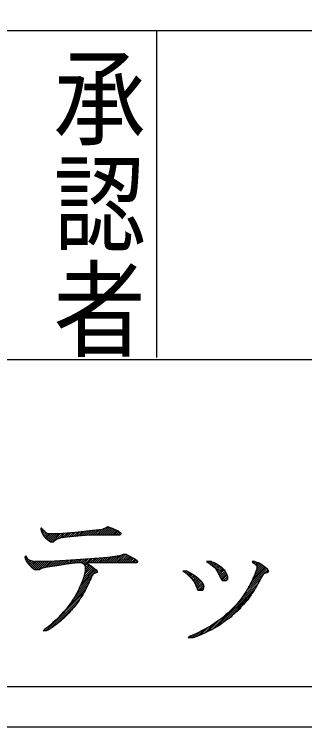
# Model space of a CAD drawing. Units: millimetres at full size, sheet at 1:15; details may follow other scales. Extents: x -2099 to 2101, y -1453 to 1487.
# Drawn here: x 1717.6 to 1858.9, y -1453.5 to -1107 of the extents above; entities that cross this region are included whole.
import ezdxf
from ezdxf.enums import TextEntityAlignment as Align

# ---------------------------------------------------------------- set-up
doc = ezdxf.new("R2010")
doc.units = ezdxf.units.MM
doc.header["$LTSCALE"] = 15
doc.layers.add('0-0', color=7, linetype='Continuous')
doc.styles.add('@ＭＳ ゴシック', font='')
doc.styles.get('@ＭＳ ゴシック').set_extended_font_data('@MS Gothic')

msp = doc.modelspace()

# ---------------------------------------------------------------- linework, layer by layer
at = {"layer": '0-0', "color": 5}
for p, q in [((1059.66, -1114.98), (2077.43, -1114.98)), ((1786.86, -1114.98), (1786.86, -1273.92)), ((1059.66, -1274.98), (2077.43, -1274.98)), ((1059.66, -1433.92), (2077.43, -1433.92))]:
    msp.add_line(p, q, dxfattribs=at)
at = {"layer": '0-0'}
for p, q in [((1730.47, -1356.94), (1730.47, -1357.61)), ((1730.81, -1356.94), (1730.47, -1356.94)), ((1730.47, -1357.61), (1730.64, -1358.29)), ((1730.5, -1357.73), (1731.05, -1357.18)), ((1730.72, -1358.46), (1731.53, -1357.66)), ((1730.81, -1356.94), (1731.48, -1357.61)), ((1731.04, -1359.09), (1732, -1358.13)), ((1731.48, -1357.61), (1732.16, -1358.29)), ((1753.65, -1360.35), (1755.9, -1358.1)), ((1760.17, -1357.61), (1754.26, -1358.29)), ((1754.64, -1360.31), (1756.98, -1357.98)), ((1755.6, -1360.31), (1758.06, -1357.85)), ((1756.55, -1360.31), (1759.13, -1357.73)), ((1757.51, -1360.31), (1760.23, -1357.59)), ((1758.46, -1360.31), (1761.82, -1356.95)), ((1759.42, -1360.31), (1763.4, -1356.33)), ((1761.86, -1356.94), (1760.17, -1357.61)), ((1760.37, -1360.31), (1764.12, -1356.57)), ((1761.33, -1360.31), (1764.83, -1356.8)), ((1762.87, -1356.26), (1761.86, -1356.94)), ((1762.28, -1360.31), (1765.53, -1357.07)), ((1763.21, -1356.26), (1762.87, -1356.26)), ((1763.21, -1356.26), (1765.23, -1356.94)), ((1763.24, -1360.31), (1766.19, -1357.36)), ((1764.19, -1360.31), (1766.84, -1357.66)), ((1765.14, -1360.31), (1767.48, -1357.98)), ((1765.23, -1356.94), (1766.75, -1357.61)), ((1766.75, -1357.61), (1768.1, -1358.29)), ((1730.64, -1358.29), (1731.65, -1360.31)), ((1731.36, -1359.73), (1732.52, -1358.57)), ((1731.65, -1360.31), (1732.16, -1360.99)), ((1731.69, -1360.36), (1733.06, -1358.99)), ((1732.1, -1360.9), (1733.69, -1359.31)), ((1732.16, -1358.29), (1733, -1358.96)), ((1732.16, -1360.99), (1732.83, -1361.66)), ((1732.56, -1361.39), (1734.33, -1359.63)), ((1733, -1358.96), (1734.35, -1359.64)), ((1733.06, -1361.85), (1735.27, -1359.64)), ((1733.59, -1362.27), (1736.23, -1359.64)), ((1734.12, -1362.7), (1737.18, -1359.64)), ((1739.08, -1359.64), (1734.35, -1359.64)), ((1734.66, -1363.11), (1738.14, -1359.64)), ((1735.24, -1363.49), (1739.09, -1359.64)), ((1736, -1363.69), (1740.13, -1359.55)), ((1738.17, -1362.47), (1741.17, -1359.46)), ((1747.18, -1358.96), (1739.08, -1359.64)), ((1739.68, -1361.91), (1742.22, -1359.38)), ((1746.33, -1360.99), (1740.43, -1361.66)), ((1740.94, -1361.6), (1743.26, -1359.29)), ((1742.02, -1361.48), (1744.3, -1359.2)), ((1743.1, -1361.36), (1745.34, -1359.11)), ((1744.18, -1361.23), (1746.38, -1359.03)), ((1745.25, -1361.11), (1747.43, -1358.94)), ((1746.33, -1360.99), (1748.48, -1358.84)), ((1754.09, -1360.31), (1746.33, -1360.99)), ((1754.26, -1358.29), (1747.18, -1358.96)), ((1747.38, -1360.9), (1749.54, -1358.74)), ((1748.42, -1360.81), (1750.59, -1358.64)), ((1749.47, -1360.71), (1751.65, -1358.54)), ((1750.51, -1360.62), (1752.7, -1358.44)), ((1751.56, -1360.53), (1753.76, -1358.34)), ((1752.61, -1360.44), (1754.82, -1358.22)), ((1767.43, -1360.31), (1754.09, -1360.31)), ((1766.1, -1360.31), (1768.11, -1358.3)), ((1767.05, -1360.31), (1768.69, -1358.68)), ((1768.94, -1360.31), (1767.43, -1360.31)), ((1768.01, -1360.31), (1769.22, -1359.1)), ((1768.1, -1358.29), (1769.11, -1358.96)), ((1769.62, -1359.64), (1768.94, -1360.31)), ((1769.11, -1358.96), (1769.62, -1359.64)), ((1732.83, -1361.66), (1734.52, -1363.01)), ((1734.52, -1363.01), (1735.53, -1363.69)), ((1736.54, -1363.69), (1735.53, -1363.69)), ((1737.22, -1363.01), (1736.54, -1363.69)), ((1738.4, -1362.34), (1737.22, -1363.01)), ((1740.43, -1361.66), (1738.4, -1362.34)), ((1723.04, -1370.44), (1722.71, -1371.11)), ((1722.71, -1371.11), (1722.88, -1371.79)), ((1722.73, -1371.22), (1723.25, -1370.71)), ((1722.88, -1371.79), (1723.21, -1372.46)), ((1722.96, -1371.95), (1723.66, -1371.25)), ((1723.04, -1370.44), (1724.06, -1371.79)), ((1723.28, -1372.59), (1724.07, -1371.79)), ((1724.06, -1371.79), (1725.07, -1372.46)), ((1754.43, -1371.79), (1745.15, -1372.46)), ((1749.74, -1373.81), (1751.55, -1372)), ((1750.63, -1373.87), (1752.58, -1371.92)), ((1751.21, -1374.25), (1753.61, -1371.85)), ((1751.68, -1374.73), (1754.64, -1371.77)), ((1753.55, -1373.81), (1755.68, -1371.69)), ((1763.04, -1371.11), (1754.43, -1371.79)), ((1754.51, -1373.81), (1756.71, -1371.61)), ((1755.46, -1373.81), (1757.75, -1371.53)), ((1756.42, -1373.81), (1758.78, -1371.45)), ((1757.37, -1373.81), (1759.82, -1371.36)), ((1758.33, -1373.81), (1760.86, -1371.28)), ((1759.28, -1373.81), (1761.89, -1371.2)), ((1760.24, -1373.81), (1762.93, -1371.12)), ((1761.19, -1373.81), (1764, -1371)), ((1762.15, -1373.81), (1765.09, -1370.87)), ((1768.78, -1370.44), (1763.04, -1371.11)), ((1763.1, -1373.81), (1766.17, -1370.74)), ((1764.05, -1373.81), (1767.25, -1370.62)), ((1765.01, -1373.81), (1768.33, -1370.49)), ((1765.96, -1373.81), (1769.66, -1370.12)), ((1766.92, -1373.81), (1770.97, -1369.76)), ((1767.87, -1373.81), (1771.92, -1369.76)), ((1770.63, -1369.76), (1768.78, -1370.44)), ((1768.83, -1373.81), (1772.64, -1370)), ((1769.78, -1373.81), (1773.27, -1370.32)), ((1772.15, -1369.76), (1770.63, -1369.76)), ((1770.74, -1373.81), (1773.91, -1370.64)), ((1771.69, -1373.81), (1774.54, -1370.96)), ((1772.15, -1369.76), (1776.2, -1371.79)), ((1772.65, -1373.81), (1775.18, -1371.28)), ((1773.6, -1373.81), (1775.82, -1371.59)), ((1774.55, -1373.81), (1776.41, -1371.96)), ((1776.2, -1371.79), (1777.04, -1372.46)), ((1723.21, -1372.46), (1723.55, -1373.14)), ((1723.55, -1373.14), (1724.06, -1373.81)), ((1723.61, -1373.21), (1724.64, -1372.18)), ((1724.02, -1373.76), (1725.26, -1372.51)), ((1724.06, -1373.81), (1724.56, -1374.49)), ((1724.43, -1374.3), (1726.01, -1372.71)), ((1724.56, -1374.49), (1725.24, -1375.16)), ((1724.88, -1374.8), (1726.77, -1372.91)), ((1725.07, -1372.46), (1727.6, -1373.14)), ((1725.24, -1375.16), (1725.91, -1375.84)), ((1725.36, -1375.28), (1727.52, -1373.12)), ((1725.83, -1375.76), (1728.45, -1373.14)), ((1726.36, -1376.19), (1729.41, -1373.14)), ((1726.9, -1376.6), (1730.36, -1373.14)), ((1727.47, -1376.99), (1731.32, -1373.14)), ((1734.35, -1373.14), (1727.6, -1373.14)), ((1728.22, -1377.19), (1732.27, -1373.14)), ((1729.18, -1377.19), (1733.23, -1373.14)), ((1730.86, -1376.46), (1734.18, -1373.14)), ((1732.08, -1376.19), (1735.19, -1373.08)), ((1733.31, -1375.92), (1736.21, -1373.02)), ((1738.23, -1375.16), (1733.68, -1375.84)), ((1745.15, -1372.46), (1734.35, -1373.14)), ((1734.46, -1375.72), (1737.23, -1372.96)), ((1735.58, -1375.55), (1738.24, -1372.89)), ((1736.7, -1375.39), (1739.26, -1372.83)), ((1737.82, -1375.22), (1740.28, -1372.77)), ((1742.96, -1374.49), (1738.23, -1375.16)), ((1738.94, -1375.06), (1741.3, -1372.7)), ((1740.05, -1374.9), (1742.32, -1372.64)), ((1741.17, -1374.74), (1743.34, -1372.58)), ((1742.28, -1374.58), (1744.35, -1372.51)), ((1748.36, -1373.81), (1742.96, -1374.49)), ((1743.39, -1374.43), (1745.37, -1372.45)), ((1744.48, -1374.3), (1746.4, -1372.37)), ((1745.57, -1374.16), (1747.43, -1372.3)), ((1746.66, -1374.02), (1748.46, -1372.22)), ((1747.75, -1373.89), (1749.49, -1372.15)), ((1750.55, -1373.81), (1748.36, -1373.81)), ((1748.78, -1373.81), (1750.52, -1372.07)), ((1750.55, -1373.81), (1751.56, -1374.49)), ((1751.56, -1374.49), (1751.9, -1375.16)), ((1751.9, -1375.16), (1752.07, -1375.84)), ((1751.96, -1375.4), (1753.23, -1374.14)), ((1751.97, -1378.26), (1754.95, -1375.28)), ((1752.07, -1376.25), (1753.8, -1374.52)), ((1752.07, -1377.21), (1754.38, -1374.9)), ((1752.74, -1373.81), (1755.78, -1375.84)), ((1772.83, -1373.81), (1752.74, -1373.81)), ((1777.38, -1373.81), (1772.83, -1373.81)), ((1775.51, -1373.81), (1776.94, -1372.38)), ((1776.46, -1373.81), (1777.37, -1372.9)), ((1777.04, -1372.46), (1777.55, -1373.14)), ((1777.55, -1373.14), (1777.38, -1373.81)), ((1811.13, -1373.14), (1812.14, -1373.81)), ((1813.49, -1373.14), (1811.13, -1373.14)), ((1811.36, -1373.29), (1811.5, -1373.14)), ((1811.93, -1373.67), (1812.46, -1373.14)), ((1812.14, -1373.81), (1812.99, -1374.49)), ((1812.47, -1374.08), (1813.41, -1373.14)), ((1812.99, -1374.49), (1814, -1375.16)), ((1813.01, -1374.5), (1814.12, -1373.39)), ((1813.49, -1373.14), (1815.18, -1373.81)), ((1813.58, -1374.88), (1814.8, -1373.66)), ((1814, -1375.16), (1814.84, -1375.84)), ((1814.14, -1375.27), (1815.45, -1373.96)), ((1814.67, -1375.7), (1816.06, -1374.31)), ((1815.17, -1376.16), (1816.65, -1374.68)), ((1815.18, -1373.81), (1816.36, -1374.49)), ((1815.6, -1376.68), (1817.22, -1375.06)), ((1815.94, -1377.29), (1817.79, -1375.44)), ((1816.36, -1374.49), (1818.39, -1375.84)), ((1833.41, -1373.14), (1833.74, -1373.81)), ((1834.59, -1373.14), (1833.41, -1373.14)), ((1833.42, -1373.17), (1833.46, -1373.14)), ((1833.74, -1373.81), (1834.41, -1373.14)), ((1833.74, -1373.81), (1834.76, -1374.49)), ((1834.31, -1374.19), (1835.19, -1373.32)), ((1834.44, -1379.79), (1838.97, -1375.27)), ((1834.59, -1373.14), (1836.78, -1373.81)), ((1834.76, -1374.49), (1835.43, -1375.16)), ((1834.87, -1374.6), (1835.92, -1373.55)), ((1834.99, -1378.29), (1838.42, -1374.86)), ((1835.34, -1375.07), (1836.65, -1373.77)), ((1835.43, -1375.16), (1835.6, -1375.84)), ((1835.53, -1376.79), (1837.88, -1374.44)), ((1835.59, -1375.78), (1837.28, -1374.09)), ((1836.78, -1373.81), (1837.96, -1374.49)), ((1837.96, -1374.49), (1838.81, -1375.16)), ((1838.81, -1375.16), (1839.82, -1375.84)), ((1725.91, -1375.84), (1726.76, -1376.51)), ((1726.76, -1376.51), (1727.77, -1377.19)), ((1729.79, -1377.19), (1727.77, -1377.19)), ((1730.64, -1376.51), (1729.79, -1377.19)), ((1733.68, -1375.84), (1730.64, -1376.51)), ((1749.36, -1385.64), (1757.62, -1377.38)), ((1750.25, -1383.8), (1757.13, -1376.92)), ((1750.79, -1382.3), (1756.6, -1376.49)), ((1751.21, -1380.93), (1756.07, -1376.07)), ((1751.65, -1379.53), (1755.52, -1375.66)), ((1751.9, -1378.54), (1751.73, -1379.21)), ((1752.07, -1377.86), (1751.9, -1378.54)), ((1752.07, -1375.84), (1752.07, -1376.51)), ((1752.07, -1376.51), (1752.07, -1377.19)), ((1752.07, -1377.19), (1752.07, -1377.86)), ((1755.78, -1375.84), (1757.47, -1377.19)), ((1757.98, -1378.54), (1755.95, -1379.21)), ((1757.14, -1378.81), (1757.98, -1377.98)), ((1757.47, -1377.19), (1757.98, -1377.86)), ((1757.98, -1377.86), (1757.98, -1378.54)), ((1799.66, -1377.86), (1800.67, -1378.54)), ((1801.68, -1377.86), (1799.66, -1377.86)), ((1799.92, -1378.04), (1800.1, -1377.86)), ((1800.49, -1378.42), (1801.05, -1377.86)), ((1800.67, -1378.54), (1802.36, -1379.89)), ((1801.04, -1378.83), (1801.9, -1377.97)), ((1801.57, -1379.26), (1802.53, -1378.29)), ((1801.68, -1377.86), (1803.03, -1378.54)), ((1802.1, -1379.68), (1803.16, -1378.61)), ((1803.03, -1378.54), (1804.21, -1379.21)), ((1814.84, -1375.84), (1815.52, -1376.51)), ((1815.52, -1376.51), (1815.86, -1377.19)), ((1815.86, -1377.19), (1816.36, -1377.86)), ((1816.35, -1377.84), (1818.37, -1375.82)), ((1816.36, -1377.86), (1818.39, -1381.91)), ((1816.67, -1378.47), (1818.85, -1376.3)), ((1816.99, -1379.11), (1819.32, -1376.77)), ((1817.31, -1379.75), (1819.79, -1377.26)), ((1817.62, -1380.38), (1820.2, -1377.8)), ((1817.94, -1381.02), (1820.53, -1378.43)), ((1818.39, -1375.84), (1819.74, -1377.19)), ((1819.74, -1377.19), (1820.24, -1377.86)), ((1820.24, -1377.86), (1820.92, -1379.21)), ((1831.63, -1385.47), (1840.53, -1376.56)), ((1832.92, -1383.22), (1840.06, -1376.08)), ((1833.68, -1381.51), (1839.54, -1375.65)), ((1834.93, -1378.54), (1834.59, -1379.21)), ((1835.09, -1377.86), (1834.93, -1378.54)), ((1835.43, -1377.19), (1835.09, -1377.86)), ((1835.6, -1376.51), (1835.43, -1377.19)), ((1835.6, -1375.84), (1835.6, -1376.51)), ((1841, -1378.54), (1838.81, -1379.21)), ((1838.85, -1379.2), (1840.94, -1377.11)), ((1839.82, -1375.84), (1840.49, -1376.51)), ((1840.23, -1378.77), (1841.27, -1377.73)), ((1840.49, -1376.51), (1841, -1377.19)), ((1841, -1377.19), (1841.34, -1377.86)), ((1841.34, -1377.86), (1841, -1378.54)), ((1748.74, -1387.21), (1755.01, -1380.95)), ((1750.89, -1381.91), (1750.72, -1382.59)), ((1751.06, -1381.24), (1750.89, -1381.91)), ((1751.39, -1380.56), (1751.06, -1381.24)), ((1751.56, -1379.89), (1751.39, -1380.56)), ((1751.73, -1379.21), (1751.56, -1379.89)), ((1754.94, -1381.24), (1754.26, -1382.59)), ((1755.11, -1380.56), (1754.94, -1381.24)), ((1755.44, -1379.89), (1755.11, -1380.56)), ((1755.95, -1379.21), (1755.44, -1379.89)), ((1802.36, -1379.89), (1803.71, -1381.24)), ((1802.6, -1380.13), (1803.77, -1378.96)), ((1803.08, -1380.61), (1804.37, -1379.32)), ((1803.56, -1381.09), (1804.94, -1379.7)), ((1803.71, -1381.24), (1804.72, -1382.59)), ((1803.99, -1381.61), (1805.52, -1380.08)), ((1804.21, -1379.21), (1806.24, -1380.56)), ((1804.4, -1382.15), (1806.09, -1380.46)), ((1804.79, -1382.72), (1806.63, -1380.88)), ((1805.12, -1383.34), (1807.15, -1381.31)), ((1805.53, -1383.89), (1807.63, -1381.78)), ((1805.74, -1384.63), (1808.11, -1382.26)), ((1806.24, -1380.56), (1807.08, -1381.24)), ((1807.08, -1381.24), (1808.43, -1382.59)), ((1818.26, -1381.65), (1820.85, -1379.07)), ((1818.39, -1381.91), (1818.89, -1382.59)), ((1818.63, -1382.24), (1821.07, -1379.8)), ((1819.24, -1382.59), (1821.26, -1380.57)), ((1820.19, -1382.59), (1821.26, -1381.52)), ((1821.26, -1381.91), (1820.75, -1382.59)), ((1820.92, -1379.21), (1821.26, -1380.56)), ((1821.26, -1380.56), (1821.26, -1381.91)), ((1828.42, -1390.59), (1837.48, -1381.52)), ((1830.34, -1387.72), (1838.71, -1379.34)), ((1833.58, -1381.91), (1832.23, -1384.61)), ((1833.74, -1381.24), (1833.58, -1381.91)), ((1834.42, -1379.89), (1833.74, -1381.24)), ((1834.59, -1379.21), (1834.42, -1379.89)), ((1838.3, -1379.89), (1836.61, -1383.26)), ((1838.81, -1379.21), (1838.3, -1379.89)), ((1745.82, -1392.04), (1753.58, -1384.28)), ((1747.45, -1389.46), (1754.24, -1382.67)), ((1749.54, -1385.29), (1749.2, -1385.96)), ((1749.88, -1384.61), (1749.54, -1385.29)), ((1750.21, -1383.94), (1749.88, -1384.61)), ((1750.38, -1383.26), (1750.21, -1383.94)), ((1750.72, -1382.59), (1750.38, -1383.26)), ((1754.09, -1383.26), (1752.07, -1387.31)), ((1754.26, -1382.59), (1754.09, -1383.26)), ((1804.72, -1382.59), (1805.06, -1383.26)), ((1805.06, -1383.26), (1805.56, -1383.94)), ((1805.56, -1383.94), (1805.73, -1384.61)), ((1805.73, -1384.61), (1806.41, -1385.96)), ((1806.06, -1385.26), (1808.56, -1382.76)), ((1806.38, -1385.9), (1808.96, -1383.31)), ((1806.58, -1386.65), (1809.28, -1383.95)), ((1806.99, -1387.19), (1809.6, -1384.59)), ((1807.83, -1387.31), (1809.76, -1385.38)), ((1808.43, -1382.59), (1808.94, -1383.26)), ((1808.94, -1383.26), (1809.61, -1384.61)), ((1809.78, -1385.29), (1809.28, -1387.31)), ((1809.61, -1384.61), (1809.78, -1385.29)), ((1813.67, -1406.29), (1836.36, -1383.61)), ((1820.75, -1382.59), (1818.89, -1382.59)), ((1831.72, -1385.29), (1831.04, -1386.64)), ((1832.23, -1384.61), (1831.72, -1385.29)), ((1835.43, -1385.29), (1834.93, -1385.96)), ((1836.11, -1383.94), (1835.43, -1385.29)), ((1836.61, -1383.26), (1836.11, -1383.94)), ((1732.89, -1406.89), (1751.34, -1388.44)), ((1743.63, -1395.19), (1752.63, -1386.19)), ((1747.51, -1389.34), (1747.18, -1390.01)), ((1747.85, -1388.66), (1747.51, -1389.34)), ((1748.36, -1387.99), (1747.85, -1388.66)), ((1748.69, -1387.31), (1748.36, -1387.99)), ((1749.03, -1386.64), (1748.69, -1387.31)), ((1749.2, -1385.96), (1749.03, -1386.64)), ((1750.89, -1389.34), (1750.38, -1390.01)), ((1751.56, -1387.99), (1750.89, -1389.34)), ((1752.07, -1387.31), (1751.56, -1387.99)), ((1806.41, -1385.96), (1806.58, -1386.64)), ((1806.58, -1386.64), (1807.08, -1387.31)), ((1809.28, -1387.31), (1807.08, -1387.31)), ((1808.78, -1387.31), (1809.44, -1386.66)), ((1815.87, -1405.05), (1834.9, -1386.02)), ((1818.32, -1403.55), (1833.33, -1388.54)), ((1829.36, -1389.34), (1827.33, -1392.04)), ((1829.69, -1388.66), (1829.36, -1389.34)), ((1830.2, -1387.99), (1829.69, -1388.66)), ((1830.54, -1387.31), (1830.2, -1387.99)), ((1831.04, -1386.64), (1830.54, -1387.31)), ((1832.9, -1389.34), (1830.88, -1392.04)), ((1833.24, -1388.66), (1832.9, -1389.34)), ((1834.25, -1387.31), (1833.24, -1388.66)), ((1834.93, -1385.96), (1834.25, -1387.31)), ((1734.52, -1406.21), (1750.05, -1390.68)), ((1745.49, -1392.71), (1744.98, -1393.39)), ((1745.83, -1392.04), (1745.49, -1392.71)), ((1746.33, -1391.36), (1745.83, -1392.04)), ((1746.67, -1390.69), (1746.33, -1391.36)), ((1747.18, -1390.01), (1746.67, -1390.69)), ((1749.2, -1392.04), (1746.67, -1395.41)), ((1749.54, -1391.36), (1749.2, -1392.04)), ((1750.04, -1390.69), (1749.54, -1391.36)), ((1750.38, -1390.01), (1750.04, -1390.69)), ((1821.84, -1400.99), (1831.14, -1391.69)), ((1826.66, -1392.71), (1825.64, -1394.06)), ((1827.33, -1392.04), (1826.66, -1392.71)), ((1830.2, -1392.71), (1829.19, -1394.06)), ((1830.88, -1392.04), (1830.2, -1392.71)), ((1737.72, -1403.97), (1747.86, -1393.82)), ((1742.96, -1396.09), (1742.28, -1396.76)), ((1743.46, -1395.41), (1742.96, -1396.09)), ((1743.97, -1394.74), (1743.46, -1395.41)), ((1744.48, -1394.06), (1743.97, -1394.74)), ((1744.98, -1393.39), (1744.48, -1394.06)), ((1745.99, -1396.09), (1745.49, -1396.76)), ((1746.67, -1395.41), (1745.99, -1396.09)), ((1825.64, -1394.06), (1821.59, -1398.11)), ((1827.33, -1396.09), (1825.98, -1397.44)), ((1827.84, -1395.41), (1827.33, -1396.09)), ((1829.19, -1394.06), (1827.84, -1395.41)), ((1739.92, -1399.46), (1739.24, -1400.14)), ((1740.59, -1398.79), (1739.92, -1399.46)), ((1741.1, -1398.11), (1740.59, -1398.79)), ((1741.78, -1397.44), (1741.1, -1398.11)), ((1744.31, -1398.11), (1741.61, -1400.81)), ((1742.28, -1396.76), (1741.78, -1397.44)), ((1744.81, -1397.44), (1744.31, -1398.11)), ((1745.49, -1396.76), (1744.81, -1397.44)), ((1820.08, -1399.46), (1818.39, -1400.81)), ((1820.75, -1398.79), (1820.08, -1399.46)), ((1821.59, -1398.11), (1820.75, -1398.79)), ((1823.62, -1399.46), (1822.94, -1400.14)), ((1824.46, -1398.79), (1823.62, -1399.46)), ((1825.14, -1398.11), (1824.46, -1398.79)), ((1825.98, -1397.44), (1825.14, -1398.11)), ((1736.38, -1402.84), (1735.7, -1403.51)), ((1737.22, -1402.16), (1736.38, -1402.84)), ((1737.89, -1401.49), (1737.22, -1402.16)), ((1738.57, -1400.81), (1737.89, -1401.49)), ((1740.09, -1402.16), (1738.4, -1403.51)), ((1739.24, -1400.14), (1738.57, -1400.81)), ((1740.76, -1401.49), (1740.09, -1402.16)), ((1741.61, -1400.81), (1740.76, -1401.49)), ((1811.76, -1407.25), (1817.81, -1401.2)), ((1816.53, -1402.16), (1813.49, -1404.19)), ((1817.38, -1401.49), (1816.53, -1402.16)), ((1818.39, -1400.81), (1817.38, -1401.49)), ((1819.23, -1402.84), (1818.39, -1403.51)), ((1820.24, -1402.16), (1819.23, -1402.84)), ((1821.09, -1401.49), (1820.24, -1402.16)), ((1822.1, -1400.81), (1821.09, -1401.49)), ((1822.94, -1400.14), (1822.1, -1400.81)), ((1732.33, -1406.21), (1731.65, -1406.89)), ((1731.93, -1406.89), (1733.74, -1405.08)), ((1733.17, -1405.54), (1732.33, -1406.21)), ((1734.01, -1404.86), (1733.17, -1405.54)), ((1734.52, -1406.21), (1733.34, -1406.89)), ((1734.86, -1404.19), (1734.01, -1404.86)), ((1736.54, -1404.86), (1734.52, -1406.21)), ((1735.7, -1403.51), (1734.86, -1404.19)), ((1737.39, -1404.19), (1736.54, -1404.86)), ((1738.4, -1403.51), (1737.39, -1404.19)), ((1809.95, -1406.21), (1805.9, -1408.24)), ((1806.66, -1409.49), (1809.91, -1406.23)), ((1808.26, -1408.84), (1812.13, -1404.97)), ((1813.49, -1404.19), (1809.95, -1406.21)), ((1809.98, -1408.08), (1814.61, -1403.45)), ((1813.83, -1406.21), (1811.13, -1407.56)), ((1816.19, -1404.86), (1813.83, -1406.21)), ((1817.21, -1404.19), (1816.19, -1404.86)), ((1818.39, -1403.51), (1817.21, -1404.19)), ((1733.34, -1406.89), (1731.65, -1406.89)), ((1802.69, -1409.59), (1802.19, -1410.26)), ((1802.57, -1409.76), (1802.77, -1409.56)), ((1804.38, -1408.91), (1802.69, -1409.59)), ((1803.02, -1410.26), (1804.36, -1408.92)), ((1803.97, -1410.26), (1806.09, -1408.14)), ((1805.9, -1408.24), (1804.38, -1408.91)), ((1806.41, -1409.59), (1804.55, -1410.26)), ((1805.14, -1410.05), (1808, -1407.19)), ((1808.09, -1408.91), (1806.41, -1409.59)), ((1811.13, -1407.56), (1808.09, -1408.91)), ((1804.55, -1410.26), (1802.19, -1410.26))]:
    msp.add_line(p, q, dxfattribs=at)
at = {"layer": '0-0', "color": 5}
msp.add_lwpolyline([(-2099.23, 1486.51), (-2099.23, -1453.49), (2100.77, -1453.49), (2100.77, 1486.51)], dxfattribs=at)

# ---------------------------------------------------------------- texts
at = {"layer": '0-0', "style": '@ＭＳ ゴシック', "width": 1.15}
msp.add_text('承認者', height=32.88, rotation=270, dxfattribs=at).set_placement((1732.23, -1121.09), align=Align.BOTTOM_LEFT)

doc.saveas('drawing.dxf')
